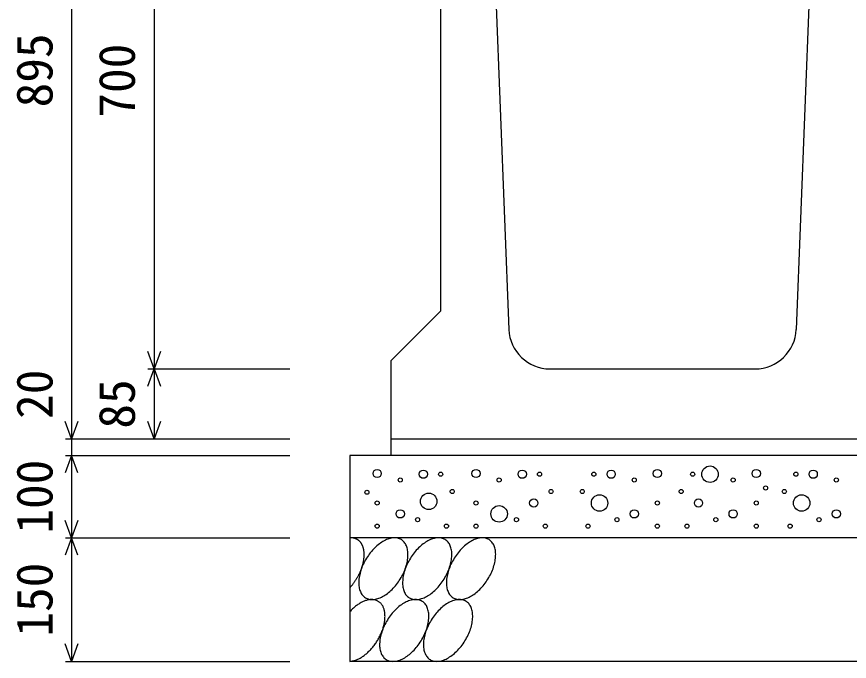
# Model space of a CAD drawing. Units: millimetres, scale not verified. Extents: x -25200 to 25200, y -8910 to 8910.
# Drawn here: x 8888 to 9899, y -1997 to -1215 of the extents above; entities that cross this region are included whole.
import ezdxf
from ezdxf.enums import TextEntityAlignment as Align

# ---------------------------------------------------------------- set-up
doc = ezdxf.new("R2010")
doc.units = ezdxf.units.MM
doc.header["$LTSCALE"] = 30
for name, color, linetype, lineweight in [('0-0_DIM', 7, 'Continuous', 25), ('0-2_HATCH', 6, 'Continuous', 25), ('0-5_OUTLINE', 3, 'Continuous', 25)]:
    doc.layers.add(name, color=color, linetype=linetype, lineweight=lineweight)
doc.styles.add('ＭＳ ゴシック', font='')
doc.styles.get('ＭＳ ゴシック').set_extended_font_data('MS Gothic')

msp = doc.modelspace()

# ---------------------------------------------------------------- linework, layer by layer
at = {"layer": '0-0_DIM'}
for p, q in [((8954.78, -832.23), (8954.78, -1727.23)), ((9054.78, -942.23), (9054.78, -1642.23)), ((9047.28, -1642.23), (9219.78, -1642.23)), ((9054.78, -1642.23), (9054.78, -1727.23)), ((8947.28, -1727.23), (9219.78, -1727.23)), ((8947.28, -1747.23), (9219.78, -1747.23)), ((8947.28, -1847.23), (9219.78, -1847.23)), ((8954.78, -1847.23), (8954.78, -1997.23)), ((8947.28, -1997.23), (9219.78, -1997.23))]:
    msp.add_line(p, q, dxfattribs=at)
for points in [[(9062.47, -1621.09), (9054.78, -1642.23), (9047.08, -1621.09)], [(9047.08, -1663.38), (9054.78, -1642.23), (9062.47, -1663.38)], [(8962.48, -1706.09), (8954.78, -1727.23), (8947.08, -1706.09)], [(9062.47, -1706.09), (9054.78, -1727.23), (9047.08, -1706.09)], [(8954.78, -1727.23), (8954.78, -1747.23), (8954.78, -1847.23)], [(8962.48, -1768.38), (8954.78, -1747.23), (8947.08, -1768.38)], [(8962.48, -1826.09), (8954.78, -1847.23), (8947.08, -1826.09)], [(8962.48, -1868.38), (8954.78, -1847.23), (8947.08, -1868.38)], [(8962.48, -1976.09), (8954.78, -1997.23), (8947.08, -1976.09)]]:
    msp.add_lwpolyline(points, dxfattribs=at)
at = {"layer": '0-2_HATCH'}
for points in [[(9297.38, -1847.67), (9296.88, -1847.57), (9296.48, -1847.49), (9296.08, -1847.42), (9295.58, -1847.37), (9295.08, -1847.32), (9294.68, -1847.29), (9294.18, -1847.26), (9293.68, -1847.25), (9293.28, -1847.26), (9292.78, -1847.27), (9292.28, -1847.3)], [(9308.88, -1859.9), (9308.78, -1859.4), (9308.58, -1858.91), (9308.48, -1858.43), (9308.28, -1857.96), (9308.08, -1857.49), (9307.88, -1857.04), (9307.78, -1856.59), (9307.58, -1856.15), (9307.28, -1855.72), (9307.08, -1855.3), (9306.88, -1854.89), (9306.68, -1854.49), (9306.38, -1854.1), (9306.18, -1853.72), (9305.88, -1853.35), (9305.58, -1852.99), (9305.38, -1852.64), (9305.08, -1852.29), (9304.78, -1851.96), (9304.48, -1851.64), (9304.18, -1851.33), (9303.88, -1851.04), (9303.48, -1850.75), (9303.18, -1850.47), (9302.88, -1850.2), (9302.48, -1849.95), (9302.18, -1849.7), (9301.78, -1849.47), (9301.38, -1849.25), (9300.98, -1849.04), (9300.68, -1848.84), (9300.28, -1848.65), (9299.88, -1848.48), (9299.48, -1848.31), (9299.08, -1848.16), (9298.68, -1848.02), (9298.18, -1847.89), (9297.78, -1847.77), (9297.38, -1847.67)], [(9354.98, -1849.45), (9353.88, -1848.87), (9352.78, -1848.38), (9351.68, -1847.97), (9350.58, -1847.66), (9349.28, -1847.43), (9348.08, -1847.3), (9346.78, -1847.25), (9345.48, -1847.3), (9344.08, -1847.43), (9342.68, -1847.66), (9341.28, -1847.97), (9339.88, -1848.38), (9338.48, -1848.87), (9336.98, -1849.44), (9335.58, -1850.11), (9334.08, -1850.85), (9332.58, -1851.68), (9331.18, -1852.59), (9329.68, -1853.57), (9328.28, -1854.63), (9326.78, -1855.76), (9325.38, -1856.97), (9323.98, -1858.24), (9322.58, -1859.57), (9321.18, -1860.96), (9319.88, -1862.41), (9318.58, -1863.92), (9317.28, -1865.47), (9316.08, -1867.07), (9314.88, -1868.72), (9313.78, -1870.4), (9312.68, -1872.12), (9311.58, -1873.87), (9310.68, -1875.64), (9309.68, -1877.44), (9308.78, -1879.25), (9307.98, -1881.08), (9307.18, -1882.91), (9306.48, -1884.75)], [(9408.18, -1849.45), (9407.08, -1848.87), (9406.08, -1848.38), (9404.88, -1847.97), (9403.78, -1847.66), (9402.48, -1847.43), (9401.28, -1847.3), (9399.98, -1847.25), (9398.68, -1847.3), (9397.28, -1847.43), (9395.98, -1847.66), (9394.58, -1847.97), (9393.08, -1848.38), (9391.68, -1848.87), (9390.18, -1849.44), (9388.78, -1850.11), (9387.28, -1850.85), (9385.88, -1851.68), (9384.38, -1852.59), (9382.88, -1853.57), (9381.48, -1854.63), (9379.98, -1855.76), (9378.58, -1856.97), (9377.18, -1858.24), (9375.78, -1859.57), (9374.38, -1860.96), (9373.08, -1862.41), (9371.78, -1863.92), (9370.58, -1865.47), (9369.28, -1867.07), (9368.08, -1868.72), (9366.98, -1870.4), (9365.88, -1872.12), (9364.88, -1873.87), (9363.88, -1875.64), (9362.88, -1877.44), (9361.98, -1879.25), (9361.18, -1881.08), (9360.48, -1882.91), (9359.68, -1884.75)], [(9461.38, -1849.45), (9460.28, -1848.87), (9459.28, -1848.38), (9458.08, -1847.97), (9456.98, -1847.66), (9455.78, -1847.43), (9454.48, -1847.3), (9453.18, -1847.25), (9451.88, -1847.3), (9450.48, -1847.43), (9449.18, -1847.66), (9447.78, -1847.97), (9446.28, -1848.38), (9444.88, -1848.87), (9443.48, -1849.44), (9441.98, -1850.11), (9440.48, -1850.85), (9439.08, -1851.68), (9437.58, -1852.59), (9436.08, -1853.57), (9434.68, -1854.63), (9433.18, -1855.76), (9431.78, -1856.97), (9430.38, -1858.24), (9428.98, -1859.57), (9427.68, -1860.96), (9426.28, -1862.41), (9424.98, -1863.92), (9423.78, -1865.47), (9422.48, -1867.07), (9421.28, -1868.72), (9420.18, -1870.4), (9419.08, -1872.12), (9418.08, -1873.87), (9417.08, -1875.64), (9416.08, -1877.44), (9415.18, -1879.25), (9414.38, -1881.08), (9413.68, -1882.91), (9412.98, -1884.75)], [(9362.38, -1860.96), (9361.98, -1859.57), (9361.58, -1858.24), (9361.08, -1856.97), (9360.58, -1855.77), (9359.98, -1854.63), (9359.28, -1853.57), (9358.48, -1852.59), (9357.68, -1851.68), (9356.88, -1850.85), (9355.88, -1850.11), (9354.98, -1849.45)], [(9415.58, -1860.96), (9415.18, -1859.57), (9414.78, -1858.24), (9414.28, -1856.97), (9413.78, -1855.77), (9413.18, -1854.63), (9412.48, -1853.57), (9411.68, -1852.59), (9410.88, -1851.68), (9410.08, -1850.85), (9409.08, -1850.11), (9408.18, -1849.45)], [(9468.78, -1860.96), (9468.38, -1859.57), (9467.98, -1858.24), (9467.48, -1856.97), (9466.98, -1855.77), (9466.38, -1854.63), (9465.68, -1853.57), (9464.88, -1852.59), (9464.08, -1851.68), (9463.28, -1850.85), (9462.38, -1850.11), (9461.38, -1849.45)], [(9306.88, -1883.74), (9307.08, -1883.07), (9307.28, -1882.4), (9307.58, -1881.73), (9307.78, -1881.07), (9307.88, -1880.4), (9308.08, -1879.73), (9308.28, -1879.07), (9308.48, -1878.41), (9308.58, -1877.75), (9308.78, -1877.09), (9308.88, -1876.44), (9308.98, -1875.78), (9309.18, -1875.13), (9309.28, -1874.49), (9309.38, -1873.84), (9309.38, -1873.2), (9309.48, -1872.57), (9309.58, -1871.94), (9309.68, -1871.31), (9309.68, -1870.68), (9309.78, -1870.06), (9309.78, -1869.45), (9309.78, -1868.84), (9309.78, -1868.24), (9309.78, -1867.64), (9309.78, -1867.04), (9309.78, -1866.45), (9309.78, -1865.87), (9309.78, -1865.29), (9309.68, -1864.72), (9309.68, -1864.16), (9309.58, -1863.6), (9309.48, -1863.05), (9309.38, -1862.51), (9309.38, -1861.97), (9309.28, -1861.44), (9309.18, -1860.92), (9308.98, -1860.41), (9308.88, -1859.9)], [(9329.28, -1920.06), (9330.68, -1919.4), (9332.18, -1918.65), (9333.58, -1917.83), (9335.08, -1916.92), (9336.58, -1915.93), (9337.98, -1914.87), (9339.48, -1913.74), (9340.88, -1912.54), (9342.28, -1911.27), (9343.68, -1909.94), (9344.98, -1908.54), (9346.38, -1907.09), (9347.68, -1905.59), (9348.88, -1904.03), (9350.18, -1902.43), (9351.38, -1900.79), (9352.48, -1899.11), (9353.58, -1897.39), (9354.58, -1895.64), (9355.58, -1893.87), (9356.58, -1892.07), (9357.48, -1890.26), (9358.28, -1888.43), (9358.98, -1886.59), (9359.68, -1884.75), (9360.38, -1882.91), (9360.98, -1881.08), (9361.48, -1879.25), (9361.88, -1877.44), (9362.28, -1875.64), (9362.58, -1873.87), (9362.78, -1872.12), (9362.88, -1870.4), (9362.98, -1868.72), (9362.98, -1867.08), (9362.98, -1865.48), (9362.78, -1863.92), (9362.58, -1862.42), (9362.38, -1860.96)], [(9382.48, -1920.06), (9383.88, -1919.4), (9385.38, -1918.65), (9386.88, -1917.83), (9388.28, -1916.92), (9389.78, -1915.93), (9391.18, -1914.87), (9392.68, -1913.74), (9394.08, -1912.54), (9395.48, -1911.27), (9396.88, -1909.94), (9398.28, -1908.54), (9399.58, -1907.09), (9400.88, -1905.59), (9402.18, -1904.03), (9403.38, -1902.43), (9404.58, -1900.79), (9405.68, -1899.11), (9406.78, -1897.39), (9407.78, -1895.64), (9408.78, -1893.87), (9409.78, -1892.07), (9410.68, -1890.26), (9411.48, -1888.43), (9412.28, -1886.59), (9412.98, -1884.75), (9413.58, -1882.91), (9414.18, -1881.08), (9414.68, -1879.25), (9415.08, -1877.44), (9415.48, -1875.64), (9415.78, -1873.87), (9415.98, -1872.12), (9416.18, -1870.4), (9416.18, -1868.72), (9416.18, -1867.08), (9416.18, -1865.48), (9416.08, -1863.92), (9415.88, -1862.42), (9415.58, -1860.96)], [(9435.68, -1920.06), (9437.08, -1919.4), (9438.58, -1918.65), (9440.08, -1917.83), (9441.48, -1916.92), (9442.98, -1915.93), (9444.38, -1914.87), (9445.88, -1913.74), (9447.28, -1912.54), (9448.68, -1911.27), (9450.08, -1909.94), (9451.48, -1908.54), (9452.78, -1907.09), (9454.08, -1905.59), (9455.38, -1904.03), (9456.58, -1902.43), (9457.78, -1900.79), (9458.88, -1899.11), (9459.98, -1897.39), (9461.08, -1895.64), (9462.08, -1893.87), (9462.98, -1892.07), (9463.88, -1890.26), (9464.68, -1888.43), (9465.48, -1886.59), (9466.18, -1884.75), (9466.78, -1882.91), (9467.38, -1881.08), (9467.88, -1879.25), (9468.28, -1877.44), (9468.68, -1875.64), (9468.98, -1873.87), (9469.18, -1872.12), (9469.38, -1870.4), (9469.38, -1868.72), (9469.48, -1867.08), (9469.38, -1865.48), (9469.28, -1863.92), (9469.08, -1862.42), (9468.78, -1860.96)], [(9292.28, -1908.05), (9292.78, -1907.52), (9293.28, -1906.99), (9293.68, -1906.44), (9294.18, -1905.89), (9294.68, -1905.34), (9295.08, -1904.77), (9295.58, -1904.2), (9296.08, -1903.63), (9296.48, -1903.04), (9296.88, -1902.46), (9297.38, -1901.86), (9297.78, -1901.26), (9298.18, -1900.66), (9298.68, -1900.05), (9299.08, -1899.43), (9299.48, -1898.81), (9299.88, -1898.19), (9300.28, -1897.56), (9300.68, -1896.93), (9300.98, -1896.29), (9301.38, -1895.65), (9301.78, -1895.01), (9302.18, -1894.36), (9302.48, -1893.71), (9302.88, -1893.06), (9303.18, -1892.41), (9303.48, -1891.75), (9303.88, -1891.09), (9304.18, -1890.43), (9304.48, -1889.76), (9304.78, -1889.1), (9305.08, -1888.43), (9305.38, -1887.76), (9305.58, -1887.09), (9305.88, -1886.42), (9306.18, -1885.75), (9306.38, -1885.08), (9306.68, -1884.41), (9306.88, -1883.74)], [(9306.48, -1884.75), (9305.88, -1886.59), (9305.28, -1888.43), (9304.78, -1890.25), (9304.38, -1892.07), (9303.98, -1893.86), (9303.68, -1895.64), (9303.48, -1897.38), (9303.28, -1899.1), (9303.28, -1900.78), (9303.18, -1902.43), (9303.28, -1904.03), (9303.38, -1905.59), (9303.58, -1907.09), (9303.88, -1908.54), (9304.28, -1909.94), (9304.68, -1911.27), (9305.18, -1912.54), (9305.68, -1913.74), (9306.28, -1914.87), (9306.98, -1915.93), (9307.78, -1916.92), (9308.58, -1917.82), (9309.38, -1918.65), (9310.38, -1919.4), (9311.28, -1920.06), (9312.38, -1920.64), (9313.38, -1921.13), (9314.58, -1921.53), (9315.68, -1921.85), (9316.98, -1922.07), (9318.18, -1922.21), (9319.48, -1922.25), (9320.78, -1922.21), (9322.18, -1922.07), (9323.48, -1921.85), (9324.88, -1921.53), (9326.38, -1921.13), (9327.78, -1920.64), (9329.28, -1920.06)], [(9359.68, -1884.75), (9359.08, -1886.59), (9358.48, -1888.43), (9357.98, -1890.25), (9357.58, -1892.07), (9357.18, -1893.86), (9356.88, -1895.64), (9356.68, -1897.38), (9356.58, -1899.1), (9356.48, -1900.78), (9356.48, -1902.43), (9356.48, -1904.03), (9356.58, -1905.59), (9356.88, -1907.09), (9357.08, -1908.54), (9357.48, -1909.94), (9357.88, -1911.27), (9358.38, -1912.54), (9358.88, -1913.74), (9359.48, -1914.87), (9360.18, -1915.93), (9360.98, -1916.92), (9361.78, -1917.82), (9362.58, -1918.65), (9363.58, -1919.4), (9364.48, -1920.06), (9365.58, -1920.64), (9366.58, -1921.13), (9367.78, -1921.53), (9368.88, -1921.85), (9370.18, -1922.07), (9371.38, -1922.21), (9372.68, -1922.25), (9373.98, -1922.21), (9375.38, -1922.07), (9376.78, -1921.85), (9378.18, -1921.53), (9379.58, -1921.13), (9380.98, -1920.64), (9382.48, -1920.06)], [(9412.98, -1884.75), (9412.28, -1886.59), (9411.68, -1888.43), (9411.18, -1890.25), (9410.78, -1892.07), (9410.38, -1893.86), (9410.08, -1895.64), (9409.88, -1897.38), (9409.78, -1899.1), (9409.68, -1900.78), (9409.68, -1902.43), (9409.68, -1904.03), (9409.88, -1905.59), (9410.08, -1907.09), (9410.28, -1908.54), (9410.68, -1909.94), (9411.08, -1911.27), (9411.58, -1912.54), (9412.08, -1913.74), (9412.68, -1914.87), (9413.38, -1915.93), (9414.18, -1916.92), (9414.98, -1917.82), (9415.78, -1918.65), (9416.78, -1919.4), (9417.68, -1920.06), (9418.78, -1920.64), (9419.88, -1921.13), (9420.98, -1921.53), (9422.18, -1921.85), (9423.38, -1922.07), (9424.58, -1922.21), (9425.88, -1922.25), (9427.18, -1922.21), (9428.58, -1922.07), (9429.98, -1921.85), (9431.38, -1921.53), (9432.78, -1921.13), (9434.18, -1920.64), (9435.68, -1920.06)], [(9302.18, -1928.28), (9301.28, -1928.94), (9300.38, -1929.63), (9299.38, -1930.35), (9298.48, -1931.09), (9297.58, -1931.87), (9296.68, -1932.68), (9295.78, -1933.51), (9294.88, -1934.37), (9293.98, -1935.25), (9293.18, -1936.16), (9292.28, -1937.09)], [(9332.28, -1930.01), (9331.88, -1929.3), (9331.38, -1928.63), (9330.98, -1927.98), (9330.48, -1927.37), (9329.88, -1926.79), (9329.38, -1926.24), (9328.78, -1925.73), (9328.18, -1925.24), (9327.58, -1924.8), (9326.98, -1924.39), (9326.28, -1924.01), (9325.68, -1923.67), (9324.98, -1923.36), (9324.18, -1923.09), (9323.48, -1922.86), (9322.68, -1922.67), (9321.98, -1922.51), (9321.18, -1922.39), (9320.38, -1922.3), (9319.48, -1922.25), (9318.68, -1922.24), (9317.88, -1922.27), (9316.98, -1922.34), (9316.08, -1922.44), (9315.18, -1922.58), (9314.28, -1922.75), (9313.38, -1922.97), (9312.48, -1923.22), (9311.58, -1923.5), (9310.68, -1923.82), (9309.78, -1924.18), (9308.78, -1924.57), (9307.88, -1925), (9306.88, -1925.46), (9305.98, -1925.96), (9305.08, -1926.49), (9304.08, -1927.05), (9303.18, -1927.65), (9302.18, -1928.28)], [(9326.28, -1971.35), (9326.98, -1970.22), (9327.58, -1969.08), (9328.18, -1967.93), (9328.78, -1966.77), (9329.38, -1965.6), (9329.88, -1964.43), (9330.48, -1963.26), (9330.98, -1962.08), (9331.38, -1960.9), (9331.88, -1959.71), (9332.28, -1958.53), (9332.68, -1957.35), (9332.98, -1956.17), (9333.38, -1954.99), (9333.68, -1953.82), (9333.98, -1952.66), (9334.18, -1951.5), (9334.38, -1950.35), (9334.58, -1949.21), (9334.78, -1948.08), (9334.88, -1946.96), (9334.98, -1945.86), (9335.08, -1944.76), (9335.08, -1943.69), (9335.18, -1942.63), (9335.08, -1941.58), (9335.08, -1940.56), (9334.98, -1939.55), (9334.88, -1938.56), (9334.78, -1937.6), (9334.58, -1936.65), (9334.38, -1935.73), (9334.18, -1934.84), (9333.98, -1933.97), (9333.68, -1933.12), (9333.38, -1932.3), (9332.98, -1931.51), (9332.68, -1930.74), (9332.28, -1930.01)], [(9380.28, -1924.44), (9379.18, -1923.86), (9378.18, -1923.37), (9376.98, -1922.96), (9375.88, -1922.65), (9374.68, -1922.42), (9373.38, -1922.29), (9372.08, -1922.24), (9370.78, -1922.29), (9369.38, -1922.42), (9368.08, -1922.65), (9366.68, -1922.96), (9365.18, -1923.37), (9363.78, -1923.86), (9362.38, -1924.43), (9360.88, -1925.1), (9359.38, -1925.84), (9357.98, -1926.67), (9356.48, -1927.58), (9354.98, -1928.56), (9353.58, -1929.62), (9352.08, -1930.75), (9350.68, -1931.96), (9349.28, -1933.23), (9347.88, -1934.56), (9346.58, -1935.95), (9345.18, -1937.4), (9343.88, -1938.91), (9342.68, -1940.46), (9341.38, -1942.06), (9340.28, -1943.71), (9339.08, -1945.39), (9337.98, -1947.11), (9336.98, -1948.86), (9335.98, -1950.63), (9334.98, -1952.43), (9334.18, -1954.24), (9333.28, -1956.07), (9332.58, -1957.9), (9331.88, -1959.74)], [(9387.68, -1935.96), (9387.28, -1934.56), (9386.88, -1933.23), (9386.38, -1931.96), (9385.88, -1930.76), (9385.28, -1929.62), (9384.58, -1928.56), (9383.78, -1927.58), (9382.98, -1926.67), (9382.18, -1925.84), (9381.28, -1925.1), (9380.28, -1924.44)], [(9433.48, -1924.44), (9432.48, -1923.86), (9431.38, -1923.37), (9430.28, -1922.96), (9429.08, -1922.65), (9427.88, -1922.42), (9426.58, -1922.29), (9425.28, -1922.24), (9423.98, -1922.29), (9422.68, -1922.42), (9421.28, -1922.65), (9419.88, -1922.96), (9418.48, -1923.37), (9416.98, -1923.86), (9415.58, -1924.43), (9414.08, -1925.1), (9412.58, -1925.84), (9411.18, -1926.67), (9409.68, -1927.58), (9408.18, -1928.56), (9406.78, -1929.62), (9405.28, -1930.75), (9403.88, -1931.96), (9402.48, -1933.23), (9401.08, -1934.56), (9399.78, -1935.95), (9398.38, -1937.4), (9397.08, -1938.91), (9395.88, -1940.46), (9394.58, -1942.06), (9393.48, -1943.71), (9392.28, -1945.39), (9391.18, -1947.11), (9390.18, -1948.86), (9389.18, -1950.63), (9388.18, -1952.43), (9387.38, -1954.24), (9386.48, -1956.07), (9385.78, -1957.9), (9385.08, -1959.74)], [(9440.88, -1935.96), (9440.58, -1934.56), (9440.08, -1933.23), (9439.68, -1931.96), (9439.08, -1930.76), (9438.48, -1929.62), (9437.78, -1928.56), (9437.08, -1927.58), (9436.28, -1926.67), (9435.38, -1925.84), (9434.48, -1925.1), (9433.48, -1924.44)], [(9354.58, -1995.05), (9355.98, -1994.39), (9357.48, -1993.64), (9358.98, -1992.82), (9360.38, -1991.91), (9361.88, -1990.92), (9363.28, -1989.86), (9364.78, -1988.73), (9366.18, -1987.53), (9367.58, -1986.26), (9368.98, -1984.93), (9370.38, -1983.53), (9371.68, -1982.08), (9372.98, -1980.58), (9374.28, -1979.02), (9375.48, -1977.42), (9376.68, -1975.78), (9377.78, -1974.1), (9378.88, -1972.38), (9379.98, -1970.63), (9380.98, -1968.86), (9381.88, -1967.06), (9382.78, -1965.25), (9383.58, -1963.42), (9384.38, -1961.59), (9385.08, -1959.75), (9385.68, -1957.91), (9386.28, -1956.07), (9386.78, -1954.24), (9387.18, -1952.43), (9387.58, -1950.63), (9387.88, -1948.86), (9388.08, -1947.11), (9388.28, -1945.39), (9388.38, -1943.71), (9388.38, -1942.07), (9388.28, -1940.47), (9388.18, -1938.91), (9387.98, -1937.41), (9387.68, -1935.96)], [(9407.78, -1995.05), (9409.18, -1994.39), (9410.68, -1993.64), (9412.18, -1992.82), (9413.58, -1991.91), (9415.08, -1990.92), (9416.58, -1989.86), (9417.98, -1988.73), (9419.38, -1987.53), (9420.78, -1986.26), (9422.18, -1984.93), (9423.58, -1983.53), (9424.88, -1982.08), (9426.18, -1980.58), (9427.48, -1979.02), (9428.68, -1977.42), (9429.88, -1975.78), (9430.98, -1974.1), (9432.08, -1972.38), (9433.18, -1970.63), (9434.18, -1968.86), (9435.08, -1967.06), (9435.98, -1965.25), (9436.78, -1963.42), (9437.58, -1961.59), (9438.28, -1959.75), (9438.88, -1957.91), (9439.48, -1956.07), (9439.98, -1954.24), (9440.38, -1952.43), (9440.78, -1950.63), (9441.08, -1948.86), (9441.28, -1947.11), (9441.48, -1945.39), (9441.58, -1943.71), (9441.58, -1942.07), (9441.48, -1940.47), (9441.38, -1938.91), (9441.18, -1937.41), (9440.88, -1935.96)], [(9331.88, -1959.74), (9331.18, -1961.58), (9330.68, -1963.42), (9330.08, -1965.24), (9329.68, -1967.06), (9329.28, -1968.85), (9328.98, -1970.63), (9328.78, -1972.38), (9328.68, -1974.09), (9328.58, -1975.78), (9328.58, -1977.42), (9328.58, -1979.02), (9328.78, -1980.58), (9328.98, -1982.08), (9329.18, -1983.53), (9329.58, -1984.93), (9329.98, -1986.26), (9330.48, -1987.53), (9330.98, -1988.73), (9331.68, -1989.86), (9332.28, -1990.92), (9333.08, -1991.91), (9333.88, -1992.81), (9334.78, -1993.64), (9335.68, -1994.39), (9336.58, -1995.05), (9337.68, -1995.63), (9338.78, -1996.12), (9339.88, -1996.52), (9341.08, -1996.84), (9342.28, -1997.06), (9343.48, -1997.2), (9344.78, -1997.24), (9346.08, -1997.2), (9347.48, -1997.06), (9348.88, -1996.84), (9350.28, -1996.52), (9351.68, -1996.12), (9353.08, -1995.63), (9354.58, -1995.05)], [(9385.08, -1959.74), (9384.38, -1961.58), (9383.88, -1963.42), (9383.38, -1965.24), (9382.88, -1967.06), (9382.58, -1968.85), (9382.28, -1970.63), (9381.98, -1972.38), (9381.88, -1974.09), (9381.78, -1975.78), (9381.78, -1977.42), (9381.78, -1979.02), (9381.98, -1980.58), (9382.18, -1982.08), (9382.38, -1983.53), (9382.78, -1984.93), (9383.18, -1986.26), (9383.68, -1987.53), (9384.18, -1988.73), (9384.88, -1989.86), (9385.48, -1990.92), (9386.28, -1991.91), (9387.08, -1992.81), (9387.98, -1993.64), (9388.88, -1994.39), (9389.88, -1995.05), (9390.88, -1995.63), (9391.98, -1996.12), (9393.08, -1996.52), (9394.28, -1996.84), (9395.48, -1997.06), (9396.68, -1997.2), (9397.98, -1997.24), (9399.28, -1997.2), (9400.68, -1997.06), (9402.08, -1996.84), (9403.48, -1996.52), (9404.88, -1996.12), (9406.28, -1995.63), (9407.78, -1995.05)], [(9292.28, -1997.23), (9293.18, -1997.18), (9293.98, -1997.1), (9294.88, -1996.97), (9295.78, -1996.81), (9296.68, -1996.61), (9297.58, -1996.38), (9298.48, -1996.11), (9299.38, -1995.8), (9300.38, -1995.46), (9301.28, -1995.08), (9302.18, -1994.67), (9303.18, -1994.22), (9304.08, -1993.74), (9305.08, -1993.22), (9305.98, -1992.67), (9306.88, -1992.09), (9307.88, -1991.47), (9308.78, -1990.83), (9309.78, -1990.15), (9310.68, -1989.44), (9311.58, -1988.7), (9312.48, -1987.94), (9313.38, -1987.14), (9314.28, -1986.32), (9315.18, -1985.48), (9316.08, -1984.6), (9316.98, -1983.71), (9317.88, -1982.78), (9318.68, -1981.84), (9319.48, -1980.87), (9320.38, -1979.88), (9321.18, -1978.88), (9321.98, -1977.85), (9322.68, -1976.81), (9323.48, -1975.74), (9324.18, -1974.67), (9324.98, -1973.57), (9325.68, -1972.47), (9326.28, -1971.35)]]:
    msp.add_lwpolyline(points, dxfattribs=at)
for centre, radius in [((9325.56, -1769.18), 5), ((9381.64, -1770.06), 5), ((9402.67, -1770.06), 2.5), ((9445.56, -1769.18), 5), ((9501.64, -1770.06), 5), ((9522.67, -1770.06), 2.5), ((9588.52, -1770.06), 2.5), ((9609.55, -1770.06), 5), ((9665.63, -1769.18), 5), ((9708.52, -1770.06), 2.5), ((9729.55, -1770.06), 10), ((9785.63, -1769.18), 5), ((9833.75, -1770.06), 2.5), ((9854.78, -1770.06), 5), ((9353.6, -1777.06), 2.5), ((9473.6, -1777.06), 2.5), ((9637.59, -1777.06), 2.5), ((9757.59, -1777.06), 2.5), ((9882.81, -1777.06), 2.5), ((9416.68, -1791.07), 2.5), ((9536.68, -1791.07), 2.5), ((9574.5, -1791.07), 2.5), ((9694.5, -1791.07), 2.5), ((9796.97, -1786.75), 2.5), ((9819.73, -1791.07), 2.5), ((9313.14, -1791.98), 2.5), ((9388.17, -1803.07), 10), ((9595.53, -1805.07), 10), ((9840.76, -1805.07), 10), ((9325.56, -1805.07), 2.5), ((9445.56, -1805.07), 2.5), ((9473.6, -1818.21), 10), ((9515.66, -1805.07), 5), ((9665.63, -1805.07), 2.5), ((9715.53, -1805.07), 5), ((9785.63, -1805.07), 2.5), ((9353.6, -1818.21), 5), ((9637.59, -1818.21), 5), ((9757.59, -1818.21), 5), ((9882.81, -1818.21), 5), ((9374.63, -1825.21), 2.5), ((9494.63, -1825.21), 2.5), ((9616.56, -1825.21), 2.5), ((9736.56, -1825.21), 2.5), ((9861.78, -1825.21), 2.5), ((9325.56, -1833.09), 2.5), ((9409.67, -1833.09), 2.5), ((9445.56, -1833.09), 2.5), ((9529.67, -1833.09), 2.5), ((9581.51, -1833.09), 2.5), ((9665.63, -1833.09), 2.5), ((9701.51, -1833.09), 2.5), ((9785.63, -1833.09), 2.5), ((9826.74, -1833.09), 2.5)]:
    msp.add_circle(centre, radius, dxfattribs=at)
at = {"layer": '0-5_OUTLINE'}
for p, q in [((9459.78, -942.23), (9485.39, -1594.2)), ((9859.78, -942.23), (9834.17, -1594.2)), ((9402.28, -1066.23), (9402.28, -1572.23)), ((9342.28, -1632.23), (9402.28, -1572.23)), ((9342.28, -1632.23), (9342.28, -1747.23)), ((9535.35, -1642.23), (9784.21, -1642.23)), ((9342.28, -1727.23), (10327.28, -1727.23)), ((9292.28, -1747.23), (9292.28, -1997.23)), ((10377.28, -1747.23), (9292.28, -1747.23)), ((10377.28, -1847.23), (9292.28, -1847.23)), ((10377.28, -1997.23), (9292.28, -1997.23))]:
    msp.add_line(p, q, dxfattribs=at)
for centre, start, end in [((9535.35, -1592.23), 182.24975, 270), ((9784.21, -1592.23), 270, 357.75025)]:
    msp.add_arc(centre, 50, start, end, dxfattribs=at)

# ---------------------------------------------------------------- texts
at = {"layer": '0-0_DIM', "style": 'ＭＳ ゴシック'}
for s, p in [('895', (8944.78, -1324.73)), ('700', (9044.78, -1337.23)), ('20', (8944.78, -1702.92)), ('85', (9044.78, -1714.73)), ('100', (8944.78, -1842.23)), ('150', (8944.78, -1967.23))]:
    msp.add_text(s, height=43.99, rotation=90, dxfattribs=at).set_placement(p, align=Align.BOTTOM_LEFT)

doc.saveas('drawing.dxf')
